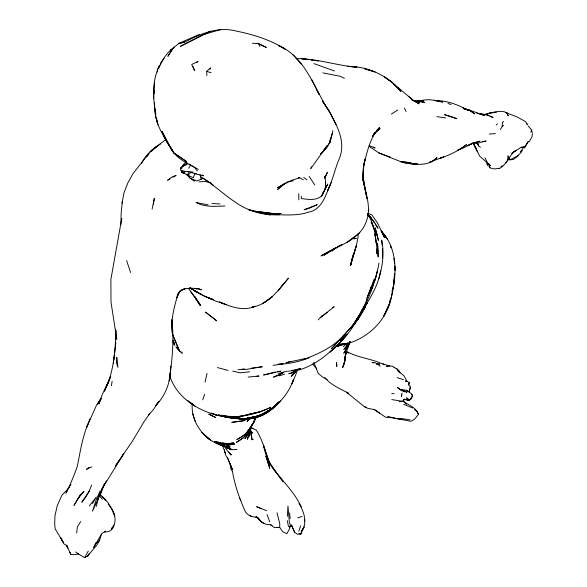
<?xml version="1.0" encoding="UTF-8"?>
<svg xmlns="http://www.w3.org/2000/svg" width="587" height="587" viewBox="0 0 587 587"><rect width="100%" height="100%" fill="white"/><g stroke="black" fill="none" stroke-linecap="round" stroke-linejoin="round"><path stroke-width="0.88" d="M298.783 199.866L298.798 193.585M115.94 334.561L115.874 338.794L115.463 329.938M345.398 355.252L344.466 362.076L342.647 367.609L344.899 360.682L345.178 356.874L344.466 362.076L344.899 360.682M120.863 224.806L121.171 212.92L122.345 201.517M394.537 273.52L393.466 286.713L392.079 291.313L393.914 284.578L394.677 274.224M500.373 129.492L502.23 126.579L502.362 122.683L503.536 121.37M115.947 330.4C115.221 351.004 113.907 372.532 104.332 391.206L109.52 379.496L104.978 389.761M358.202 233.391L357.989 237.419L356.331 245.806L353.11 255.785M198.362 169.416C188.111 163.744 176.261 158.717 170.333 147.939C164.609 137.505 157.463 127.357 155.562 115.39C153.449 99.188 151.505 81.094 159.363 66.089C163.164 59.683 166.774 52.17 173.341 48.156M153.493 98.763L154.491 82.312M298.996 503.448C303.831 511.145 308.087 523.487 301.307 531.206L304.169 526.913L300.823 534.126L297.271 534.119L294.689 532.409L291.394 525.027L289.332 526.722M113.79 359.699L115.896 342.903M157.331 72.069L157.536 69.464L159.363 66.089L158.637 68.657M192.25 403.306C190.357 424.929 208.598 445.606 230.17 447.045L223.192 445.981L218.489 444.095L224.278 445.687L218.489 444.095M225.562 453.413L224.344 451.19L224.476 449.649M345.472 354.387L345.611 352.655L345.2 356.889L346.484 351.65M332.807 130.578L332.58 133.051L329.975 142.054L330.518 138.172L329.975 142.054L332.154 133.227M230.772 466.423L230.603 468.272L232.107 471.016M324.332 177.942L324.692 176.401C326.365 182.821 325.983 190.027 321.97 195.515C316.554 200.967 308.263 199.433 301.439 198.567L301.197 196.08M489.25 166.334L489.881 167.845L494.166 168.968L499.207 168.264M170.377 372.114C169.636 384.661 164.521 396.599 155.753 405.544L158.85 401.42L153.464 409.477L148.709 415.024L144.028 421.715L132.134 441.6L115.448 465.946L120.981 457.919M170.538 370.404L170.714 366.09L170.479 370.448M113.35 363.243L113.966 357.16M344.532 364.3L344.833 357.123M532.299 134.1L532.013 136.859L529.078 141.988M121.472 221.167L121.758 218.437L110.884 279.434L111.002 302.158L116.769 339.271L116.16 334.135M363.683 165.952L365.18 158.864L363.94 163.751L362.729 180.862L363.448 167.721C360.858 185.573 373.083 203.351 366.515 220.873C360.161 240.633 336.769 246.056 321.023 255.961L336.212 247.479M76.648 532.915L77.381 526.891L80.683 521.645M170.267 372.202L169.21 380.941C172.116 360.631 174.383 339.99 171.742 319.519M402.036 393.092L401.574 396.548L401.427 394.464M250.524 429.559L249.299 434.571L247.31 439.289L250.524 429.559L249.614 436.244L250.517 428.906L252.006 439.67L253.313 439.604M325.286 185.433L325.719 182.286M160.486 65.26L160.838 62.772L164.074 58.054M251.148 426.125L248.829 434.505L250.686 427.541M363.61 166.07C367.036 152.642 369.678 137.828 379.518 127.445L376.729 130.696M111.442 385.813L112.11 381.271M304.411 521.307L304.646 519.774M153.354 204.305L154.33 198.421L152.136 209.06M392.16 292.436C388.976 320.465 365.195 342.338 337.642 345.677L340.467 344.855M408.339 385.175L408.655 383.406M250.48 427.791L249.842 431.313L247.905 435.745L250.796 428.539L249.842 431.313L245.006 438.621L249.842 431.313L251.163 426.279M122.023 203.278L123.989 192.734L128.003 182.557L133.198 173.37L150.903 150.793L165.916 139.523M361.658 311.741C369.942 296.64 375.966 279.984 378.997 262.991M377.147 272.698L377.5 270.856L374.682 280.703L375.937 276.66L373.046 284.262M360.088 314.97C368.115 300.918 378.065 287.219 380.545 270.82M390.326 299.465L389.35 303.75L392.439 293.082L394.684 276.763L394.303 280.601C396.57 263.321 393.892 244.038 381.249 231.087M205.046 382.086L207.035 373.42M405.676 380.457L409.381 382.607L408.567 383.935L410.57 387.457L409.183 391.822L408.515 391.668M202.676 399.842L204.665 394.288M353.22 254.45L350.63 265.207L356.331 245.806L350.637 264.656L352.838 256.614M350.63 265.207L352.743 256.446M96.312 506.405L100.128 490.835L96.319 499.559L92.489 511.211L101.749 491.246L104.464 483.578M378.666 279.17C382.599 266.571 384.448 253.144 381.675 240.105L382.108 245.285M104.493 532.079L108.595 531.617L111.589 529.716L112.11 527.706M177.7 295.246C173.935 307.676 170.59 320.546 172.387 333.636L171.712 320.363M301.564 531.529L300.823 534.126L298.908 533.59M98.484 541.067L95.85 543.291L99.32 540.781L101.309 534.669M346.455 351.628L345.479 355.032L349.903 341.641M287.373 516.34L287.96 506.038L289.347 521.96L290.396 525.46L289.215 529.452L286.896 533.693L282.721 531.712L279.713 527.456L279.757 523.663L277.02 512.752M255.198 418.223C252.359 427.395 245.674 435.591 236.803 439.582L244.676 434.776L249.607 429.126L252.439 423.799M331.259 182.344L327.385 191.127C332.822 180.532 334.861 168.667 339.638 157.808C345.868 141.342 337.041 125.963 329.52 111.743C314.067 88.967 306.172 57.519 278.7 45.595L285.025 49.139C270.233 39.593 252.997 34.508 235.879 30.972C221.915 27.354 208.018 31.118 195.258 36.952C189.858 38.889 185.015 43.211 179.057 43.255L170.648 50.093L172.174 49.235M293.353 379.738C288.958 392.894 279.412 404.245 267.599 411.472L270.409 409.477M293.06 380.669L292.025 383.883L297.418 370.478M311.374 166.847L310.794 168.579L327.12 145.679L323.877 149.949M177.92 294.439L176.804 297.792L179.519 291.534M298.842 531.213L300.625 525.893M374.051 279.273L369.128 293.207L371.131 287.285M99.585 496.47L101.668 490.365L100.597 492.801M366.427 299.509L370.991 287.652M372.752 285.121L370.668 291.13L373.259 284.409L371.314 289.34M254.465 419.998L255.272 418.472L253.833 422.508L247.487 431.658L253.833 422.508L256.292 417.181M250.077 428.51L248.58 431.716L243.928 437.432L236.378 442.327C243.356 438.731 249.226 432.854 251.669 425.267M103.84 485.229L103.231 486.902L106.43 480.79M368.254 295.591L370.177 290.382L367.073 297.785M194.906 173.451L193.306 177.736L181.31 172.006L182.146 170.487L184.399 171.206L192.962 172.101M250.532 427.637L248.059 434.197L250.686 427.358M90.141 418.59L86.766 426.991L96.708 404.803L101.346 398.324L97.537 404.091L100.869 398.771L98.836 403.995L102.255 394.545L110.716 376.744M366.919 299.502L362.795 309.598M89.209 491.172L81.769 502.311L85.68 497.248L89.209 491.172L91.638 485.097M408.603 384.536L409.381 382.607M362.729 308.329L360.183 313.935M87.94 424.108C82.356 437.491 80.155 452.056 77.359 466.217C74.116 475.426 70.411 484.451 65.971 493.131L68.158 488.758L61.899 495.23L57.24 505.693L54.965 515.775L54.694 524.037L55.134 528.718L63.139 542.219L60.762 537.677L63.77 543.716L66.478 545.528L67.843 548.104L66.602 545.015L70.704 554.289L72.715 554.766L78.599 554.047L84.645 557.65L87.727 555.911L89.202 553.629M330.048 185.125C325.462 195.801 321.698 209.919 308.3 212.215C296.839 216.119 284.519 214.761 272.632 214.556M104.501 390.707L110.187 377.742M255.272 418.472L250.561 428.327M368.218 210.938L368.878 209.449M350.079 341.715L347.864 346.147L345.582 349.236L346.352 347.702M146.706 156.986L148.621 154.124M97.743 499.288L99.885 494.423M249.945 428.605L247.098 433.654L249.519 429.082M530.743 132.06L531.639 130.043L528.278 126.102M324.794 178.059L327.392 172.285L324.868 177.861M84.645 557.65L88.299 551.068M187.099 162.856L182.586 166.466L181.544 168.763L180.605 167.941L185.719 162.093M95.725 543.034L93.597 547.744L101.654 533.744L105.587 531.03M100.788 398.852L98.932 402.924L100.48 399.6M350.057 341.883L348.979 344.231L349.889 342.419L343.843 349.39L349.764 342.764M480.415 147.227L478.368 145.847L478.691 145.143L478.045 143.852M179.094 292.253L177.318 296.09L179.064 292.377M209.904 69.332L210.601 67.843L206.595 71.401L206.873 75.613M323.54 191.934L321.39 196.425L323.488 192.044M351.936 327.194L357.718 318.492L364.659 305.225L360.147 313.891M322.557 193.967L327.854 184.017L324.193 190.584M141.452 163.619C144.762 156.347 150.786 150.617 157.272 146.156M524.639 148.078L528.278 141.452L524.873 146.603M105.102 483.182L101.125 490.358L123.681 453.736M77.697 498.921L74.043 505.407L80.28 495.002L83.941 491.414L77.697 498.921L80.28 495.002M178.918 292.377L177.223 295.356L179.673 291.827L182.652 289.589L185.279 288.43L180.033 290.925C185.154 287.946 191.399 287.806 197.107 288.753L194.671 288.371L201.238 289.714L199.925 289.2M359.31 315.461L352.89 325.822M92.526 503.58L96.268 497.05L89.268 506.009M99.797 539.952L96.987 544.853L87.353 556.366M148.709 415.024L149.392 413.835M358.628 317.244C353.103 327.407 346.132 336.872 337.782 344.899L343.358 338.501M188.698 168.227L190.555 165.064L189.168 164.081M111.589 529.716C115.522 524.859 116.248 517.433 113.093 511.981M111.728 528.667L113.805 525.152M411.634 394.464L412.47 395.315L411.546 398.727L409.11 400.393L403.79 399.057L404.311 399.461L409.11 400.393L411.788 397.179L412.47 395.315L411.333 393.584L406.439 390.252L400.319 389.423L397.318 387.354L400.554 390.091L404.59 391.889M353.69 324.347L343.285 335.911L353.69 324.347L358.4 316.628L350.997 328.25L358.76 317.017M353.33 325.029L359.237 315.373M499.177 168.601C507.197 164.676 508.995 154.975 516.12 150.25L513.456 152.055M121.883 456.495L123.241 454.367M361.482 311.807L367.132 302.943L358.319 316.628M194.723 180.635L194.341 181.222L190.093 178.132L186.387 174.354M326.401 147.557L324.934 149.846L320.634 154.22L322.256 152.084M327.876 145.268L330.334 141.452L327.252 147.043L321.111 153.5M355.869 320.429L356.852 318.91M354.277 323.613L355.678 321.463M521.469 151.747L522.445 150.272M354.35 324.442L359.317 317.024M350.997 328.25L357.718 318.492M505.913 162.826L509.443 157.72L507.836 155.672L507.924 159.451M111.853 528.704L113.775 525.967M391.808 399.586L401.757 401.207L399.424 401.75L403.093 401.09C408.442 405.353 416.11 407.151 418.48 414.363L414.539 419.243L410.893 421.29L392.446 417.797L385.776 417.306L374.095 409.491M375.137 132.662L372.275 136.654L375.445 132.567L380.105 128.626L373.934 133.814M318.176 319.893L322.395 315.358M152.011 150.896L153.589 148.805L156.157 146.919L154.278 148.746M350.035 342.038L346.873 346.213L349.529 342.713M357.065 318.484L358.107 317.119M520.28 151.857L524.088 146.889L521.043 147.256M226.252 304.807L219.457 301.923C230.427 306.663 243.495 311.675 255.074 306.245L251.867 307.272C268.464 304.506 278.429 290.169 288.474 278.172L281.841 286.023M278.047 290.829L283.815 283.536L282.736 284.666M354.731 322.975L355.744 321.705M345.684 334.04L340.167 340.768L345.978 333.893M347.46 334.186L337.356 345.794L330.019 352.017L336.894 345.303C326.203 356.082 313.282 365.936 298.475 370.162M521.41 152.004L517.074 156.758L513.493 159.4L509.494 159.943M190.863 172.233L188.001 175.33L190.093 178.132L196.865 181.001L203.058 178.36C214.248 185.206 223.735 194.524 234.712 201.723C247.553 211.122 263.739 215.833 279.588 214.651L275.237 214.556M295.679 371.571L291.211 376.392L294.857 372.576M151.101 151.468L155.746 147.3M339.704 339.829L331.523 348.568L338.09 341.568M277.629 403.203L278.935 401.978C268.274 415.508 250.341 422.523 233.428 417.9M278.935 401.978L273.293 407.341M343.571 335.258C333.093 347.519 317.963 353.968 303.288 359.728M334.517 248.499L332.051 250.994L334.385 248.749M250.245 418.223L247.061 421.415L250.333 418.296M269.844 409.763L271.913 408.31L266.469 412.558L274.613 406.49L280.527 401.09C267.958 416.11 247.472 421.143 228.747 417.445C204.071 414.349 178.36 401.097 169.775 376.267L170.289 377.94M147.381 155.46L148.636 154.234M70.741 484.774L69.648 485.831L70.983 484.686M496.176 125.053L497.453 123.82M403.056 400.664L404.311 399.461L403.093 401.09L406.615 404.26M269.47 410.21L276.33 404.436M67.982 488.685L69.706 487.093M294.593 370.331L291.629 373.068L288.811 373.772L295.107 371.791L291.629 373.068L297.66 369.561L294.593 370.331L295.29 370.705M348.179 342.551L343.388 346.601M272.507 407.98L280.527 401.09M507.77 159.231L509.443 157.72M273.021 407.385L267.613 412.257L254.274 417.548C263.761 414.965 272.133 410.086 278.429 402.513L277.079 403.731M283.697 183.995L277.592 189.44L286.324 182.572M500.953 166.737L502.112 165.725M502.23 126.579L503.551 125.427M182.858 165.989L184.12 164.947M320.773 317.56L327.142 312.335M196.777 62.464L198.105 61.422L191.714 64.489L194.568 70.609L193.094 66.441M273.938 406.784L276.653 404.685M359.802 232.672L347.064 242.468L353.763 237.317M321.779 316.474L334.179 306.774L332.594 307.551M88.96 467.45L86.472 469.321L91.77 466.834M267.261 412.419L271.488 409.264L265.889 413.292L267.261 412.419C259.153 417.9 248.778 419.822 239.136 418.927L246.841 418.92L243.113 419.294L254.347 418.091L252.006 418.487L263.314 414.943M267.599 411.472L272.082 408.288M273.579 407.224L275.076 406.16L274.613 406.49M265.64 412.551L258.713 415.889L247.479 418.26L258.713 415.889L267.782 411.216M295.166 372.099L296.061 371.468M156.905 146.405L160.662 143.83M330.4 250.928L323.943 255.264L341.883 244.449M459.702 149.201L466.665 144.593C458.491 150.859 449.106 155.357 439.333 158.527L443.53 156.949L430.352 161.917M266.403 412.184L267.936 411.193M391.382 114.113L397.839 109.974M511.534 153.39L520.361 147.807L524.088 146.889M156.92 146.457L158.461 145.539M284.871 183.43L277.607 187.708L291.291 180.414L299.796 177.766L303.281 179.798M265.625 412.353L262.55 414.158L253.738 417.203L258.86 415.912L266.836 411.883L258.86 415.912L247.252 418.069M269.462 410.086L271.774 408.728M169.9 178.969L167.581 180.312L171.514 177.274L176.085 175.388L172.989 177.179M337.811 246.591L339.411 245.696M517.939 155.65L510.763 159.429L507.337 159.767M204.415 34.369L210.814 31.17L202.552 34.86L180.392 46.344L202.808 35.169M247.501 418.714L243.473 420.776L231.931 422.332L243.473 420.776L246.9 419.14M180.605 167.941L180.635 170.135L182.924 172.93L184.971 171.984M182.586 166.466L187.165 164.463L186.094 161.961M199.514 34.384L179.057 43.255L184.457 42.088M289.574 527.038L291.9 526.069L294.689 532.409M457.222 150.272L462.813 148.225L473.32 142.971L467.435 145.679L472.359 143.455L480.027 141.151L472.799 143.147M339.873 344.907L338.222 345.501L346.014 343.63L337.642 345.677M309.033 357.754C299.165 361.827 288.569 364.021 277.9 364.336L282.398 363.654M486.997 114.12L490.549 112.865L496.206 112.271L490.218 112.968C495.641 111.882 501.562 110.04 506.83 112.741L508.173 115.727L506.83 112.741M487.166 114.076L490.549 112.865L483.123 114.729M260.334 411.707L240.934 416.3L260.334 411.707L270.6 407.473C254.325 414.914 235.835 419.331 218.085 414.892L230.067 416.939L224.241 416.007L237.28 416.843L241.58 415.912M279.478 375.805L284.607 374.139M485.141 114.788L483.725 115.243L477.635 113.342L485.669 114.538L493.131 117.371L490.908 116.85M297.8 517.829L302.158 516.457M202.552 34.86L221.204 29.35M290.917 361.387L285.928 362.722L305.108 358.547M278.451 373.457L287.028 371.167M405.382 381.528L406.894 381.146L403.849 375.555L397.927 371.035L396.973 368.863L394.009 367.543M275.362 372.026L263.534 375.027L280.938 371.153L277.754 371.652M294.945 369.861L300.449 368.592L296.633 369.832L289.883 370.984M248.947 418.582L250.495 418.23M283.073 363.595L281.422 363.962L282.941 363.683M338.273 345.2L340.049 344.804M248.462 414.422L256.203 412.742M287.314 181.948L293.361 180.774M420.556 100.766C427.842 98.653 435.532 100.252 442.693 102.079L434.732 100.575C446.56 100.384 457.574 104.486 467.766 110.165L463.099 107.957L469.497 110.261L474.648 113.797L469.497 110.261L463.649 108.742M486.968 164.382L488.927 164.022L490.563 165.783L479.674 156.164L474.201 145.004M291.658 370.456L293.302 370.162M429.779 161.99L431.548 161.674L436.985 157.624C429.662 165.673 418.215 164.815 408.405 163.465M482.778 141.467L486.102 141.027L477.48 143.177L471.244 143.426M255.389 367.645L262.272 366.736L246.789 369.326L238.146 369.656M273.006 365.327L277.468 364.776M241.771 369.23L244.5 368.915M251.757 368.071L254.487 367.755M249.636 371.776L240.208 372.855L232.745 371.101M338.002 344.503L344.268 343.821L337.701 344.554M248.154 377.067L259.006 376.032L256.306 376.282M199.132 181.904L204.944 181.412L209.669 182.63M489.257 134.056L495.355 133.594M388.11 366.281L386.378 366.383L388.88 365.774L392.343 366.259L394.581 367.418M336.38 346.169L339.037 346.037L336.358 346.169M269.073 213.954L267.349 214.02L281.151 213.514L270.798 213.888M245.19 418.869L246.679 418.817M224.909 206.008C215.29 206.286 204.848 207.416 196.109 202.493L208.084 204.856M298.13 177.81L299.796 177.766M296.237 58.715L301.674 58.612L308.718 59.566M376.362 364.057L379.767 364.043L377.037 363.94M181.31 172.006L184.318 172.013M235.475 417.871L228.284 417.298L237.75 418.458M287.74 371.182L289.156 371.211M417.254 101.059L423.851 101.235L418.443 100.869M387.493 416.322L395.711 418.45L402.168 418.656L410.108 419.903M276.624 527.353L279.713 527.456L274.591 527.618L270.13 524.661C263.989 525.145 259.564 520.544 255.903 516.267L258.155 517.954L261.501 521.946M252.417 43.255L258.632 43.577L266.315 47.437L257.084 43.211M211.958 203.498L220.044 203.968M409.242 163.502L417.651 164.089L405.683 163.325L400.62 161.623L378.813 152.899L369.34 146.479M182.924 172.93L184.406 173.04M391.837 393.525L394.178 393.716M347.908 66.353C365.253 66.353 382.32 73.17 394.948 85.005M234.044 417.665L241.272 418.34L235.974 417.621M347.944 66.36L356.918 67.226C338.171 65.707 320.157 59.558 301.336 58.751L307.625 59.536M230.933 448.938L226.435 447.69L231.762 449.657L236.884 449.51L235.182 449.349M223.478 443.911L218.122 443.376L227.939 444.352L225.261 444.088M236.972 417.658L239.518 417.929M232.423 471.023C234.705 485.302 239.562 498.723 245.388 511.791C248.25 516.421 253.467 516.758 258.155 517.954L261.178 521.674L264.084 523.611M311.22 59.984L313.018 60.204M314.808 60.432L318.403 60.872L314.881 60.395M413.358 100.348L420.446 101.25L424.687 102.586L420.329 101.749M311.359 59.918L313.12 60.16M476.798 113.225L481.663 113.878M436.845 116.63L445.724 117.906M395.711 418.45L403.386 419.617M226.986 417.137L228.747 417.445L220.8 415.985L226.105 416.983M220.389 442.554L214.336 441.446L220.059 442.892L225.569 443.501L222.113 442.869M413.351 100.406L415.09 100.737M322.799 72.876L340.086 76.259L344.444 78.313M189.821 172.365L196.41 173.745M257.128 212.164L270.181 214.893L264.062 213.404M212.949 299.414C204.76 297.044 197.298 292.414 190.093 287.916M463.737 108.734L469.908 110.239L483.725 115.243L485.669 114.538L489.404 115.778M253.569 210.858L248.323 209.581L256.328 211.929M194.664 173.642L203.513 175.814L202.104 175.036M397.15 377.639L403.54 379.664M212.765 299.458L206.22 296.89L215.216 300.918L224.175 303.919M217.454 367.572L228.05 370.434M206.595 71.401L211.122 72.715M213.03 299.495C204.944 296.883 197.225 292.686 190.371 287.74M389.812 366.134L382.951 363.867L384.331 364.857C372.87 358.782 359.068 358.187 347.592 351.951M413.211 100.509L419.632 102.674L415.192 100.678M334.517 70.983L314.023 63.645M388.411 156.428L389.856 156.942L378.813 152.899M448.035 103.473L451.021 104.559M222.664 445.68L219.839 444.616L225.547 446.472L219.978 444.454L226.465 447.815L231.762 449.657L228.813 448.182L230.317 449.847L228.644 447.852M369.26 145.708L375.13 148.005L373.603 147.088M266.615 510.69L256.622 506.713L261.31 508.702M505.517 112.469L517.169 116.967L525.38 121.516L527.838 124.84L526.546 123.96M290.396 525.46L291.9 526.069L291.394 525.027M403.79 404.377L412.595 407.98M400.4 389.46L406.967 392.255L400.319 389.423M368.643 213.521L371.909 214.915L377.426 222.877L384.463 237.581L381.337 231.168M251.808 428.004L256.358 430.176C262.939 440.837 266.087 453.201 269.939 465.021L263.46 445.151C267.899 470.891 291.167 484.495 301.256 506.838M198.01 288.386L201.106 289.905L199.463 289.09M373.449 363.037L372.07 362.348L375.394 362.788L380.237 366.185M250.898 427.6L253.019 428.679M194.847 290.836L194.488 290.646L201.546 294.358M411.736 99.849L414.092 101.096M414.811 101.485L419.118 103.84L411.538 99.188M406.439 390.252L409.183 391.822L410.152 387.031L410.57 387.457M190.555 165.064L194.488 167.324L197.393 171.059M364.622 406.395L366.655 407.605M189.975 287.872L197.291 292.37L190.041 287.821M270.482 524.477L272.008 525.416M208.385 181.647L200.842 176.731M346.983 352.119L348.436 353.044L346.198 351.518M187.649 400.444L195.412 406.483M75.518 551.941L78.599 554.047M392.145 82.341L384.324 76.89L392.145 82.341L398.426 88.314L400.914 91.535L393.862 84.124L398.426 88.314M379.54 413.028L374.653 409.667L367.689 408.281L364.586 406.886L346.447 392.197L348.737 393.415C340.467 388.77 330.804 385.189 324.846 377.478M408.332 96.275L412.426 99.621L409.682 97.464M409.418 399.872L406.49 397.737L409.11 400.393M316.789 368.797L312.526 363.991M414.591 409.499L416.785 411.142M327.216 379.73L322.146 376.722L318.176 373.347L313.803 362.245M249.835 515.379L251.456 516.619M303.758 177.428L306.935 179.908M186.578 174.207L188.001 175.33L188.383 171.69M397.766 87.28L412.426 99.621M205.685 436.266L210.535 440.177M396.973 368.863L398.83 370.419L400.055 372.752M189.983 402.183L194.114 405.639M105.176 499.317L102.013 496.389L103.246 497.739M475.954 142.788L478.691 145.143M100.135 494.32L105.719 500.44L104.479 499.089M250.326 430.792L252.711 433.096L250.422 430.623M209.933 182.065L213.455 185.536M179.174 350.123L175.99 346.954L179.431 350.931L182.366 353.293L180.451 351.393M224.344 451.19L225.547 453.193M375.482 224.542L378.006 228.292L374.411 222.106L367.587 213.697L371.989 219.399L368.02 214.593M301.212 64.056L292.935 54.686M230.236 453.516L231.373 454.822L226.399 449.73L224.872 446.641M367.976 214.82C372.275 220.749 373.78 228.321 376.01 235.218L371.292 221.248M104.325 498.319L107.883 502.501L113.298 511.438L114.722 515.929L113.071 512.069M99.629 495.964L102.343 499.273M227.44 457.699L232.467 469.622L227.44 457.699L226.002 455.938L224.726 451.572M367.587 214.226L369.157 216.192L367.733 214.387M381.168 231.08L387.567 239.32L381.733 231.447M188.442 288.268L200.607 305.152L195.706 298.504L200.035 305.372L196.572 299.377M190.878 291.952L197.1 300.449M282.993 481.898L270.871 465.264L275.758 472.19M108.287 504.094L111.89 509.215L112.741 511.292M369.421 215.546L374.469 223.045M322.417 101.045L329.52 111.743L336.043 124.605M367.939 214.248L370.911 218.687L368.086 214.343M322.564 101.287L329.52 111.743M169.753 146.324L165.805 140.388L163.641 135.179M309.195 176.46L314.815 184.993M228.974 452.247L230.764 454.984L229.495 452.768M382.739 233.509L381.777 232.026L382.665 233.531M239.518 498.224L240.897 500.359M367.587 214.475L368.387 215.759M168.535 144.013L169.87 146.244M170.766 147.733L173.884 152.943L186.336 161.41L173.884 152.943L167.192 141.783M473.203 143.595L476.483 149.179L473.936 144.299M194.84 296.376L195.706 297.873M416.44 410.709L418.48 414.363M170.252 147.073L172.02 150.257L170.788 147.858M474.978 147.124L477.378 151.74M371.116 222.297L373.501 226.971M404.318 107.949L406.116 111.523M484.965 157.808L487.173 162.225M311.558 79.282L319.167 94.522L317.024 90.215M258.632 43.577L259.902 46.424M486.352 162.1L488.164 166.26M229.268 462.211L230.882 466.093M269.719 521.814L267.063 514.528M126.623 260.628L130.578 272.463M222.737 446.245L223.977 449.583M69.956 552.235L70.704 554.289M172.989 340.13L174.743 345.251L173.818 341.759M195.104 421.055L192.749 413.93M173.004 341.663L173.686 344.224M199.998 174.522L201.231 179.351M488.927 164.022L489.881 167.845M477.943 144.086L478.368 145.847M531.639 130.043L532.306 133.22M363.705 182.308L366.97 198.553L363.705 182.308L364.909 189.462L363.067 176.137M287.337 520.654L288.481 526.583M154.807 108.037L155.284 110.672M155.599 112.425L155.915 114.186M156.7 118.581L157.8 124.73L155.423 115.456L154.726 107.986M363.03 177.839L363.536 181.449M115.646 329.85L115.955 332.418M251.236 433.059L252.006 439.67M289.626 512.913L290.161 518.57M394.581 263.343L394.141 258.397L394.53 263.512M382.401 248.741L382.555 258.009M394.787 266.924L395.051 270.336L394.802 265.816M376.282 243.965L376.142 241.338L376.766 245.006L376.795 253.599L376.561 249.218M154.454 103.011L154.652 107.157L154.476 102.776M154.088 93.15L153.985 90.523L154.08 93.252M336.806 364.578L336.762 366.471L336.388 362.605L336.806 364.578M116.776 357.38L116.534 363.082L117.98 367.359L116.776 357.38M255.374 417.562L254.487 420.057L255.374 417.636M389.379 303.868L383.685 316.371L389.379 303.868M348.693 345.589L343.85 353.125L348.693 345.589M365.253 307.258L357.923 319.519L365.253 307.258M171.786 49.968L167.889 56.323L173.935 47.107L171.786 49.968M375.445 132.567L374.08 133.726L375.445 132.567M272.339 296.736L262.712 303.574L272.339 296.736M272.662 408.295L262.389 414.635L272.662 408.295M271.832 408.846L262.206 414.275L271.832 408.846M283.139 372.62L279.045 375.218L273.439 377.177L283.139 372.62M269.206 410.805L259.344 415.728L269.206 410.805M317.061 204.768L309.122 208.304L304.154 209.72L317.061 204.768M354.944 238.571L353.697 238.828L356.316 238.322L354.944 238.571M234.683 443.977L226.178 445.489L234.683 443.977M233.567 442.892L224.432 444.256L233.567 442.892M410.871 162.731L400.62 161.623L410.871 162.731M232.349 418.105L225.144 417.012L232.349 418.105M275.787 213.888L253.254 211.004L275.787 213.888M224.806 444.77L216.243 443.016L224.806 444.77M374.902 71.856L365.019 68.943L374.902 71.856M452.702 117.165L444.542 114.685L456.847 118.684L452.702 117.165M217.227 415.435L211.261 413.153L217.227 415.435M215.73 417.518L208.877 414.187L215.73 417.518M216.625 320.788L205.626 312.167L216.625 320.788M209.566 439.406L202.031 432.575L209.566 439.406M391.338 247.743L390.428 246.247L391.338 247.743M168.388 143.756L162.027 131.341L168.388 143.756M179.431 350.931L172.593 334.502L179.431 350.931M267.745 461.565L265.816 455.842L269.756 468.375L267.745 461.565M377.001 234.624L375.115 227.749L378.446 240.391L377.001 234.624M375.695 238.858L374.763 233.721L376.766 245.006L375.695 238.858M377.955 250.942L377.558 243.289L378.153 256.923L377.955 250.942"/></g></svg>
